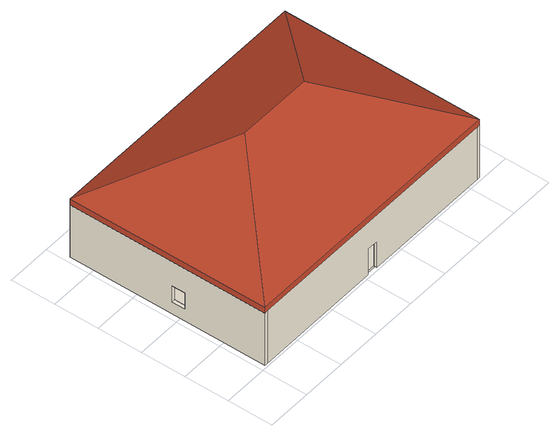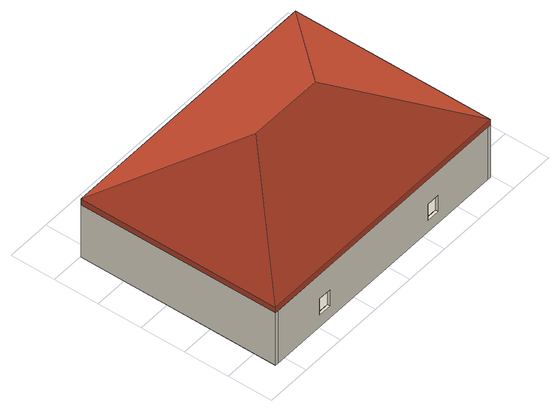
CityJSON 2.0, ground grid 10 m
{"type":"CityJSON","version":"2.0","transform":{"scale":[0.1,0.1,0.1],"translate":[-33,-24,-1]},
"CityObjects":{
"building1":{"type":"Building","geometry":[{"type":"MultiSurface","lod":"3","boundaries":[[[0,1,2,3],[4,5,6,7]],[[8,9,10,11,12,13,14,15],[16,17,18,19]],[[3,15,14,13,12,0]],[[2,8,15,3]],[[7,19,16,6]],[[6,16,17,5]],[[5,17,18,4]],[[4,18,19,7]],[[1,10,9,2]],[[8,2,9]],[[0,12,11,1]],[[11,10,1]],[[20,21,22,23]],[[24,25,26,27,28,29,30,31]],[[23,31,30,29,28,20]],[[20,28,27,21]],[[21,26,25,22]],[[27,26,21]],[[24,22,25]],[[22,24,31,23]],[[15,8,27,28],[32,33,34,35],[36,37,38,39]],[[26,9,14,29],[40,41,42,43],[44,45,46,47]],[[28,29,14,15]],[[15,14,9,8]],[[27,26,29,28]],[[43,35,32,42]],[[42,32,33,41]],[[41,33,34,40]],[[40,34,35,43]],[[47,39,36,46]],[[46,36,37,45]],[[45,37,38,44]],[[44,38,39,47]],[[8,9,26,27]],[[48,49,50,51,31,24,11,12]],[[52,13,53,54,30,55,56,57]],[[52,48,12,13]],[[24,54,53,11]],[[11,53,13,12]],[[31,30,54,24]],[[48,52,57,49]],[[49,57,56,50]],[[50,56,55,51]],[[58,59,60,61]],[[30,29,14,13]],[[61,13,14,58]],[[58,14,29,59]],[[59,29,30,60]],[[60,30,13,61]],[[62,63,64,65]],[[53,66,67,54]],[[65,54,67,62]],[[62,67,66,63]],[[63,66,53,64]],[[64,53,54,65]],[[1,2,68]],[[69,21,22]],[[68,69,22,1]],[[69,68,2,21]],[[70,71,72]],[[73,74,75]],[[75,74,70,72]],[[71,70,74,73]],[[75,72,1,22]],[[73,75,22,21]],[[71,73,21,2]],[[72,71,2,1]]],"semantics":{"surfaces":[{"type":"WallSurface"},{"type":"FloorSurface"},{"type":"CeilingSurface"},{"type":"RoofSurface"}],"values":[0,0,0,0,0,0,0,0,0,0,0,0,0,0,0,0,0,0,0,0,0,0,0,0,0,0,0,0,0,0,0,0,0,0,0,0,0,0,0,0,0,0,0,1,1,1,1,1,1,2,2,2,2,2,2,3,3,3,3,3,3,3,3,3,3,3,3]}}]}
},
"vertices":[
[9,3,10],[9,3,141],[9,452,141],[9,452,10],[9,187,40],[9,187,80],[9,217,80],[9,217,40],[16,452,141],[16,446,145],[16,10,145],[16,3,141],[16,3,10],[16,10,10],[16,446,10],[16,452,10],[16,217,80],[16,187,80],[16,187,40],[16,217,40],[629,452,10],[629,452,141],[629,3,141],[629,3,10],[623,3,141],[623,10,145],[623,446,145],[623,452,141],[623,452,10],[623,446,10],[623,10,10],[623,3,10],[160,452,80],[190,452,80],[190,452,40],[160,452,40],[472,452,80],[502,452,80],[502,452,40],[472,452,40],[190,446,40],[190,446,80],[160,446,80],[160,446,40],[502,446,40],[502,446,80],[472,446,80],[472,446,40],[307,3,10],[307,3,76],[332,3,76],[332,3,10],[307,10,10],[16,10,141],[623,10,141],[332,10,10],[332,10,76],[307,10,76],[16,446,5],[623,446,5],[623,10,5],[16,10,5],[623,446,143],[16,446,143],[16,10,143],[623,10,143],[16,446,141],[623,446,141],[234,228,271],[405,228,271],[234,228,286],[9,452,156],[9,3,156],[629,452,156],[405,228,286],[629,3,156]
]}
